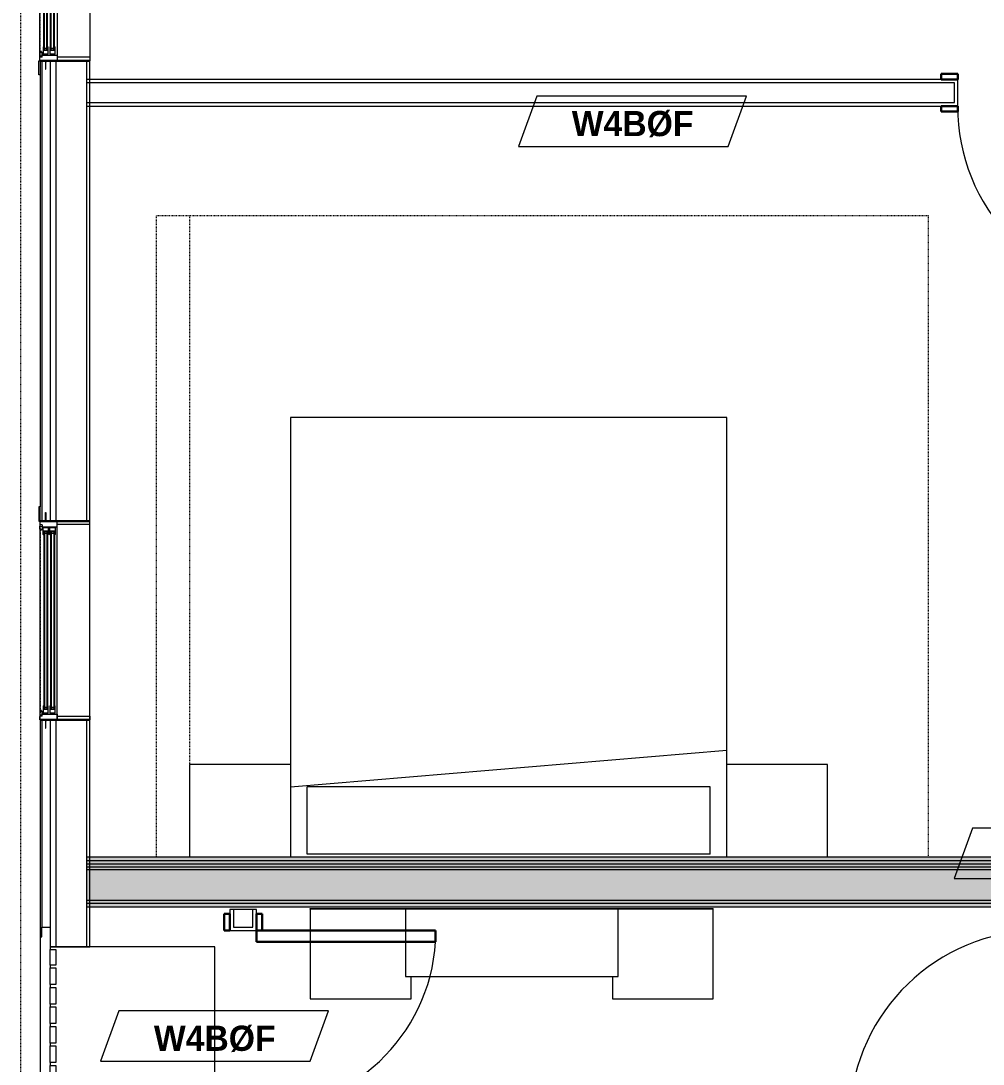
# Model space of a CAD drawing. Header units: inches. Extents: x -4010 to -1872, y 9846 to 12241.
# Drawn here: x -3864.2 to -3692.3, y 11717.7 to 11904 of the extents above; entities that cross this region are included whole.
import ezdxf

# ---------------------------------------------------------------- set-up
doc = ezdxf.new("R2010")
doc.units = ezdxf.units.IN
doc.header["$MEASUREMENT"] = 0
doc.linetypes.add('Aligning Line 1_8__2_', pattern=[0.25, 0.125, -0.125])
doc.linetypes.add('Dash', pattern=[0.25, 0.125, -0.125])
for name, color, linetype, lineweight in [('0-1', 7, 'Continuous', 5), ('0-2', 7, 'Continuous', 9), ('A-DETL-GENF-HDLN-1', 7, 'Dash', 9), ('A-DETL-GENF-HDLN-2', 1, 'Continuous', 18), ('A-DOOR-3', 31, 'Continuous', 9), ('A-DOOR-4', 31, 'Continuous', 30), ('A-DOOR-FRAM-3', 31, 'Continuous', 30), ('A-GENM-1', 7, 'Continuous', 9), ('A-GLAZ', 151, 'Continuous', 18), ('A-GLAZ-1', 10, 'Continuous', 30), ('A-GLAZ-2', 7, 'Continuous', 9), ('A-WALL', 113, 'Continuous', 18), ('A-WALL-1', 7, 'Continuous', 9), ('A-WALL-2', 250, 'Continuous', 18), ('A-WALL-3', 113, 'Continuous', 9), ('A-WALL-IDEN', 211, 'Continuous', 9), ('G-ANNO-SYMB-2', 147, 'Aligning Line 1_8__2_', 9), ('I-FURN', 30, 'Continuous', 9), ('I-FURN-HDLN', 30, 'Dash', 9), ('I-WALL-1', 21, 'Continuous', 18), ('I-WALL-2', 241, 'Continuous', 5), ('I-WALL-3', 7, 'Continuous', 9)]:
    doc.layers.add(name, color=color, linetype=linetype, lineweight=lineweight)
doc.styles.add('Century Gothic_B', font='GOTHICB.TTF', dxfattribs={"height": 4.5})

# ---------------------------------------------------------------- blocks, each defined once
blk = doc.blocks.new('Window-Double_Hung-Marvin-Essential - ESDH3066 - 3rd floor-3033826-UNITS PLANS - 3RD FLOOR')
at = {"layer": 'A-DETL-GENF-HDLN-1'}
blk.add_line((16.1, 4.47), (-16.5, 4.47), dxfattribs=at)
at = {"layer": 'A-DETL-GENF-HDLN-2'}
for p, q in [((-17.75, 4.53), (-17.16, 4.53)), ((-17.75, 4.53), (-17.75, 1.44)), ((-17.08, 4.12), (-17.16, 4.53)), ((-17.08, 4.12), (-16.19, 4.12)), ((-16.85, 4.5), (-16.85, 4.12)), ((-16.3, 4.5), (-16.85, 4.5)), ((-16.38, 4.02), (-16.72, 4.02)), ((-16.72, 4.02), (-16.72, 1.44)), ((-15.34, 3.94), (-16.56, 3.94)), ((-16.56, 3), (-16.56, 3.94)), ((-16.38, 4.12), (-16.38, 4.02)), ((-16.3, 4.26), (-16.3, 4.5)), ((-16.18, 4.26), (-16.3, 4.26)), ((-16.19, 4.22), (-16.1, 4.22)), ((-16.19, 4.12), (-16.19, 4.22)), ((-16.18, 4.47), (-16.1, 4.47)), ((-16.18, 4.47), (-16.18, 4.26)), ((-16.1, 4.22), (-16.1, 4.47)), ((-15.94, 3.12), (-15.94, 3.84)), ((-15.94, 3.84), (-15.28, 3.84)), ((-15.84, 3.13), (-15.84, 3.82)), ((-15.34, 3.94), (-15.28, 3.88)), ((-15.28, 3.84), (-15.28, 3.88)), ((15.34, 3.94), (15.28, 3.88)), ((15.28, 3.84), (15.28, 3.88)), ((15.94, 3.84), (15.28, 3.84)), ((15.34, 3.94), (16.56, 3.94)), ((15.84, 3.13), (15.84, 3.82)), ((15.94, 3.12), (15.94, 3.84)), ((16.18, 4.47), (16.1, 4.47)), ((16.1, 4.22), (16.1, 4.47)), ((16.19, 4.22), (16.1, 4.22)), ((16.18, 4.47), (16.18, 4.26)), ((16.18, 4.26), (16.3, 4.26)), ((16.19, 4.12), (16.19, 4.22)), ((17.08, 4.12), (16.19, 4.12)), ((16.3, 4.26), (16.3, 4.5)), ((16.3, 4.5), (16.85, 4.5)), ((16.38, 4.12), (16.38, 4.02)), ((16.38, 4.02), (16.72, 4.02)), ((16.56, 3), (16.56, 3.94)), ((16.72, 4.02), (16.72, 1.44)), ((16.85, 4.5), (16.85, 4.12)), ((17.08, 4.12), (17.16, 4.53)), ((17.75, 4.53), (17.16, 4.53)), ((17.75, 4.53), (17.75, 1.44)), ((-19.25, 3.48), (-19.25, 3.44)), ((-17.75, 3.48), (-19.25, 3.48)), ((-19.25, 3.44), (-17.9, 3.44)), ((-17.9, 3.44), (-17.9, 3.33)), ((-17.9, 3.33), (-17.75, 3.33)), ((-16.56, 3), (-15.34, 3)), ((-15.34, 2.72), (-16.56, 2.72)), ((-16.56, 1.78), (-16.56, 2.72)), ((-15.28, 3.12), (-15.94, 3.12)), ((-15.94, 1.9), (-15.94, 2.62)), ((-15.94, 2.62), (-15.28, 2.62)), ((-15.28, 1.9), (-15.94, 1.9)), ((-15.84, 1.91), (-15.84, 2.6)), ((-15.54, 3.26), (-15.54, 3.7)), ((-15.54, 2.04), (-15.54, 2.48)), ((-15.34, 3), (-15.28, 3.06)), ((-15.34, 2.72), (-15.28, 2.66)), ((-15.28, 3.06), (-15.28, 3.12)), ((-15.28, 2.62), (-15.28, 2.66)), ((-15.28, 1.84), (-15.28, 1.9)), ((15.28, 3.06), (15.28, 3.12)), ((15.28, 3.12), (15.94, 3.12)), ((15.34, 3), (15.28, 3.06)), ((15.34, 2.72), (15.28, 2.66)), ((15.28, 2.62), (15.28, 2.66)), ((15.94, 2.62), (15.28, 2.62)), ((15.28, 1.84), (15.28, 1.9)), ((15.28, 1.9), (15.94, 1.9)), ((16.56, 3), (15.34, 3)), ((15.34, 2.72), (16.56, 2.72)), ((15.54, 3.26), (15.54, 3.7)), ((15.54, 2.04), (15.54, 2.48)), ((15.84, 1.91), (15.84, 2.6)), ((15.94, 1.9), (15.94, 2.62)), ((16.56, 1.78), (16.56, 2.72)), ((17.75, 3.48), (19.25, 3.48)), ((17.9, 3.33), (17.75, 3.33)), ((17.9, 3.44), (17.9, 3.33)), ((19.25, 3.44), (17.9, 3.44)), ((19.25, 3.48), (19.25, 3.44)), ((-16.72, 1.44), (-17.75, 1.44)), ((-17.13, 1.41), (-17.13, -4.44)), ((-16.56, 1.78), (-15.34, 1.78)), ((-15.34, 1.78), (-15.28, 1.84)), ((15.34, 1.78), (15.28, 1.84)), ((16.56, 1.78), (15.34, 1.78)), ((16.72, 1.44), (17.75, 1.44)), ((17.12, -4.44), (17.12, 1.41)), ((-17.13, -4.44), (-17.75, -4.44)), ((17.12, -4.44), (17.75, -4.44))]:
    blk.add_line(p, q, dxfattribs=at)
at = {"layer": 'A-GLAZ'}
for p, q in [((15.84, 3.82), (-15.84, 3.82)), ((15.84, 3.7), (-15.84, 3.7)), ((15.84, 3.26), (-15.84, 3.26)), ((15.84, 3.13), (-15.84, 3.13)), ((15.84, 2.6), (-15.84, 2.6)), ((15.84, 2.48), (-15.84, 2.48)), ((15.84, 2.04), (-15.84, 2.04)), ((15.84, 1.91), (-15.84, 1.91))]:
    blk.add_line(p, q, dxfattribs=at)
at = {"layer": 'A-GLAZ-1'}
for p, q in [((-17.75, 4.53), (-17.75, 1.44)), ((17.75, 1.44), (17.75, 4.53)), ((-17.75, 1.41), (-17.75, -4.44)), ((17.75, -4.44), (17.75, 1.41))]:
    blk.add_line(p, q, dxfattribs=at)
at = {"layer": 'A-GLAZ-2'}
for p, q in [((17.75, 4.53), (-17.75, 4.53)), ((20.27, 4.69), (17.75, 4.69)), ((17.75, 4.69), (17.75, 4.53)), ((17.75, 4.44), (20.27, 4.44)), ((20.27, 4.44), (20.27, 4.69)), ((-17.75, 1.44), (17.75, 1.44)), ((-17.75, -4.44), (17.75, -4.44))]:
    blk.add_line(p, q, dxfattribs=at)
blk = doc.blocks.new('Perforated Panel at Magic-Pak - hvac panel - 3rd floor-2505075-UNITS PLANS - 3RD FLOOR')
at = {"layer": 'A-GLAZ-2'}
for p, q in [((19.01, 4.44), (-19.01, 4.44)), ((-19.01, 4.37), (19.01, 4.37))]:
    blk.add_line(p, q, dxfattribs=at)
blk = doc.blocks.new('V-Series_EWC4_SPVU_RFA_2015 - 2ND AND 3RD FLOOR-2226480-UNITS PLANS - 3RD FLOOR')
at = {"layer": 'A-GENM-1'}
for p, q in [((-3829.54, 11738.59), (-3858.97, 11738.59)), ((-3858.97, 11738.59), (-3858.97, 11738.15)), ((-3858.97, 11735.36), (-3858.97, 11738.15)), ((-3858.97, 11738.15), (-3857.97, 11738.15)), ((-3857.97, 11738.15), (-3857.97, 11735.36)), ((-3829.54, 11710.71), (-3829.54, 11738.59)), ((-3857.97, 11735.36), (-3858.97, 11735.36)), ((-3858.97, 11735.36), (-3858.97, 11734.86)), ((-3858.97, 11731.87), (-3858.97, 11734.86)), ((-3858.97, 11734.86), (-3857.97, 11734.86)), ((-3857.97, 11734.86), (-3857.97, 11731.87)), ((-3857.97, 11731.87), (-3858.97, 11731.87)), ((-3858.97, 11731.87), (-3858.97, 11731.37)), ((-3858.97, 11728.39), (-3858.97, 11731.37)), ((-3858.97, 11731.37), (-3857.97, 11731.37)), ((-3857.97, 11731.37), (-3857.97, 11728.39)), ((-3857.97, 11728.39), (-3858.97, 11728.39)), ((-3858.97, 11728.39), (-3858.97, 11727.89)), ((-3858.97, 11724.9), (-3858.97, 11727.89)), ((-3858.97, 11727.89), (-3857.97, 11727.89)), ((-3857.97, 11727.89), (-3857.97, 11724.9)), ((-3857.97, 11724.9), (-3858.97, 11724.9)), ((-3858.97, 11724.9), (-3858.97, 11724.4)), ((-3858.97, 11721.42), (-3858.97, 11724.4)), ((-3858.97, 11724.4), (-3857.97, 11724.4)), ((-3857.97, 11724.4), (-3857.97, 11721.42)), ((-3857.97, 11721.42), (-3858.97, 11721.42)), ((-3858.97, 11721.42), (-3858.97, 11720.92)), ((-3858.97, 11717.93), (-3858.97, 11720.92)), ((-3858.97, 11720.92), (-3857.97, 11720.92)), ((-3857.97, 11720.92), (-3857.97, 11717.93)), ((-3857.97, 11717.93), (-3858.97, 11717.93)), ((-3858.97, 11717.93), (-3858.97, 11717.43)), ((-3858.97, 11714.45), (-3858.97, 11717.43)), ((-3858.97, 11717.43), (-3857.97, 11717.43)), ((-3857.97, 11717.43), (-3857.97, 11714.45)), ((-3857.97, 11714.45), (-3858.97, 11714.45)), ((-3858.97, 11714.45), (-3858.97, 11713.95)), ((-3858.97, 11711.15), (-3858.97, 11713.95)), ((-3858.97, 11713.95), (-3857.97, 11713.95)), ((-3857.97, 11713.95), (-3857.97, 11711.15)), ((-3857.97, 11711.15), (-3858.97, 11711.15)), ((-3858.97, 11711.15), (-3858.97, 11710.71)), ((-3858.97, 11710.71), (-3829.54, 11710.71))]:
    blk.add_line(p, q, dxfattribs=at)
blk = doc.blocks.new('Window-Double_Hung-Marvin-Essential - ESDH3066 - 3rd floor-3033828-UNITS PLANS - 3RD FLOOR')
at = {"layer": 'A-DETL-GENF-HDLN-1'}
blk.add_line((16.1, -4.47), (-16.5, -4.47), dxfattribs=at)
at = {"layer": 'A-DETL-GENF-HDLN-2'}
for p, q in [((-17.13, 4.44), (-17.75, 4.44)), ((-17.13, -1.41), (-17.13, 4.44)), ((17.12, 4.44), (17.75, 4.44)), ((17.12, 4.44), (17.12, -1.41)), ((-16.72, -1.44), (-17.75, -1.44)), ((-17.75, -4.53), (-17.75, -1.44)), ((-16.72, -4.02), (-16.72, -1.44)), ((-16.56, -1.78), (-15.34, -1.78)), ((-16.56, -1.78), (-16.56, -2.72)), ((-15.34, -1.78), (-15.28, -1.84)), ((-15.28, -1.84), (-15.28, -1.9)), ((15.34, -1.78), (15.28, -1.84)), ((15.28, -1.84), (15.28, -1.9)), ((16.56, -1.78), (15.34, -1.78)), ((16.56, -1.78), (16.56, -2.72)), ((16.72, -4.02), (16.72, -1.44)), ((16.72, -1.44), (17.75, -1.44)), ((17.75, -4.53), (17.75, -1.44)), ((-19.25, -3.48), (-19.25, -3.44)), ((-19.25, -3.44), (-17.9, -3.44)), ((-17.75, -3.48), (-19.25, -3.48)), ((-17.9, -3.44), (-17.9, -3.33)), ((-17.9, -3.33), (-17.75, -3.33)), ((-15.34, -2.72), (-16.56, -2.72)), ((-16.56, -3), (-15.34, -3)), ((-16.56, -3), (-16.56, -3.94)), ((-15.28, -1.9), (-15.94, -1.9)), ((-15.94, -1.9), (-15.94, -2.62)), ((-15.94, -2.62), (-15.28, -2.62)), ((-15.28, -3.12), (-15.94, -3.12)), ((-15.94, -3.12), (-15.94, -3.84)), ((-15.84, -1.91), (-15.84, -2.6)), ((-15.84, -3.13), (-15.84, -3.82)), ((-15.54, -2.04), (-15.54, -2.48)), ((-15.54, -3.26), (-15.54, -3.7)), ((-15.34, -2.72), (-15.28, -2.66)), ((-15.34, -3), (-15.28, -3.06)), ((-15.28, -2.62), (-15.28, -2.66)), ((-15.28, -3.06), (-15.28, -3.12)), ((15.28, -1.9), (15.94, -1.9)), ((15.28, -2.62), (15.28, -2.66)), ((15.94, -2.62), (15.28, -2.62)), ((15.34, -2.72), (15.28, -2.66)), ((15.34, -3), (15.28, -3.06)), ((15.28, -3.06), (15.28, -3.12)), ((15.28, -3.12), (15.94, -3.12)), ((15.34, -2.72), (16.56, -2.72)), ((16.56, -3), (15.34, -3)), ((15.54, -2.04), (15.54, -2.48)), ((15.54, -3.26), (15.54, -3.7)), ((15.84, -1.91), (15.84, -2.6)), ((15.84, -3.13), (15.84, -3.82)), ((15.94, -1.9), (15.94, -2.62)), ((15.94, -3.12), (15.94, -3.84)), ((16.56, -3), (16.56, -3.94)), ((17.9, -3.33), (17.75, -3.33)), ((17.75, -3.48), (19.25, -3.48)), ((17.9, -3.44), (17.9, -3.33)), ((19.25, -3.44), (17.9, -3.44)), ((19.25, -3.48), (19.25, -3.44)), ((-17.75, -4.53), (-17.16, -4.53)), ((-17.08, -4.12), (-17.16, -4.53)), ((-17.08, -4.12), (-16.19, -4.12)), ((-16.85, -4.5), (-16.85, -4.12)), ((-16.3, -4.5), (-16.85, -4.5)), ((-16.38, -4.02), (-16.72, -4.02)), ((-15.34, -3.94), (-16.56, -3.94)), ((-16.38, -4.12), (-16.38, -4.02)), ((-16.18, -4.26), (-16.3, -4.26)), ((-16.3, -4.26), (-16.3, -4.5)), ((-16.19, -4.12), (-16.19, -4.22)), ((-16.19, -4.22), (-16.1, -4.22)), ((-16.18, -4.47), (-16.18, -4.26)), ((-16.18, -4.47), (-16.1, -4.47)), ((-16.1, -4.22), (-16.1, -4.47)), ((-15.94, -3.84), (-15.28, -3.84)), ((-15.34, -3.94), (-15.28, -3.88)), ((-15.28, -3.84), (-15.28, -3.88)), ((15.28, -3.84), (15.28, -3.88)), ((15.94, -3.84), (15.28, -3.84)), ((15.34, -3.94), (15.28, -3.88)), ((15.34, -3.94), (16.56, -3.94)), ((16.19, -4.22), (16.1, -4.22)), ((16.1, -4.22), (16.1, -4.47)), ((16.18, -4.47), (16.1, -4.47)), ((16.18, -4.47), (16.18, -4.26)), ((16.18, -4.26), (16.3, -4.26)), ((17.08, -4.12), (16.19, -4.12)), ((16.19, -4.12), (16.19, -4.22)), ((16.3, -4.26), (16.3, -4.5)), ((16.3, -4.5), (16.85, -4.5)), ((16.38, -4.12), (16.38, -4.02)), ((16.38, -4.02), (16.72, -4.02)), ((16.85, -4.5), (16.85, -4.12)), ((17.08, -4.12), (17.16, -4.53)), ((17.75, -4.53), (17.16, -4.53))]:
    blk.add_line(p, q, dxfattribs=at)
at = {"layer": 'A-GLAZ'}
for p, q in [((15.84, -1.91), (-15.84, -1.91)), ((15.84, -2.04), (-15.84, -2.04)), ((15.84, -2.48), (-15.84, -2.48)), ((15.84, -2.6), (-15.84, -2.6)), ((15.84, -3.13), (-15.84, -3.13)), ((15.84, -3.26), (-15.84, -3.26)), ((15.84, -3.7), (-15.84, -3.7)), ((15.84, -3.82), (-15.84, -3.82))]:
    blk.add_line(p, q, dxfattribs=at)
at = {"layer": 'A-GLAZ-1'}
for p, q in [((-17.75, -1.41), (-17.75, 4.44)), ((17.75, 4.44), (17.75, -1.41)), ((-17.75, -4.53), (-17.75, -1.44)), ((17.75, -1.44), (17.75, -4.53))]:
    blk.add_line(p, q, dxfattribs=at)
at = {"layer": 'A-GLAZ-2'}
for p, q in [((-17.75, 4.44), (17.75, 4.44)), ((-17.75, -1.44), (17.75, -1.44)), ((17.75, -4.53), (-17.75, -4.53)), ((17.75, -4.44), (20.27, -4.44)), ((17.75, -4.69), (17.75, -4.53)), ((20.27, -4.69), (17.75, -4.69)), ((20.27, -4.44), (20.27, -4.69))]:
    blk.add_line(p, q, dxfattribs=at)
blk = doc.blocks.new('CTR - 1st Phase - Shell_rvt-1-UNITS PLANS - 3RD FLOOR')
at = {"layer": 'A-WALL-1'}
for p, q in [((-3857.69, 11896.9), (-3857.72, 11896.9)), ((-3851.85, 11814.68), (-3851.85, 11896.9)), ((-3860.72, 11894.38), (-3860.72, 11817.2)), ((-3857.72, 11814.68), (-3857.69, 11814.68)), ((-3860.72, 11779.18), (-3860.72, 11740.4)), ((-3857.69, 11779.18), (-3857.72, 11779.18)), ((-3851.85, 11738.59), (-3851.85, 11779.18)), ((-3860.47, 11740.4), (-3860.47, 11742.15)), ((-3860.47, 11742.15), (-3858.97, 11742.15)), ((-3858.97, 11742.15), (-3858.97, 11738.59)), ((-3860.72, 11740.4), (-3860.47, 11740.4)), ((-3858.97, 11738.59), (-3851.85, 11738.59))]:
    blk.add_line(p, q, dxfattribs=at)
at = {"layer": 'A-WALL-2'}
for p, q in [((-3860.47, 11896.9), (-3860.47, 11814.68)), ((-3858.97, 11896.9), (-3858.97, 11814.68)), ((-3857.97, 11896.9), (-3857.97, 11814.68)), ((-3852.47, 11896.9), (-3852.47, 11814.68)), ((-3860.47, 11779.18), (-3860.47, 11742.15)), ((-3858.97, 11779.18), (-3858.97, 11742.15)), ((-3857.97, 11779.18), (-3857.97, 11738.59)), ((-3852.47, 11779.18), (-3852.47, 11738.59))]:
    blk.add_line(p, q, dxfattribs=at)
at = {"layer": '0-2'}
for name, p, rotation in [('Window-Double_Hung-Marvin-Essential - ESDH3066 - 3rd floor-3033828-UNITS PLANS - 3RD FLOOR', (-3856.29, 11914.65), 269.9999999999999), ('Window-Double_Hung-Marvin-Essential - ESDH3066 - 3rd floor-3033826-UNITS PLANS - 3RD FLOOR', (-3856.29, 11796.93), 89.99999999999991), ('Perforated Panel at Magic-Pak - hvac panel - 3rd floor-2505075-UNITS PLANS - 3RD FLOOR', (-3856.29, 11721.39), 89.99999999999991)]:
    blk.add_blockref(name, p, dxfattribs=dict(at, rotation=rotation))
blk.add_blockref('V-Series_EWC4_SPVU_RFA_2015 - 2ND AND 3RD FLOOR-2226480-UNITS PLANS - 3RD FLOOR', (0, 0), dxfattribs=at)
blk = doc.blocks.new('CTR - 1st Phase - Common Walls_rvt-1-UNITS PLANS - 3RD FLOOR')
at = {"layer": 'I-WALL-1'}
blk.add_hatch(color=256, dxfattribs=at).paths.add_polyline_path([(-3505.3, 11745.75), (-3504.67, 11745.75), (-3504.67, 11746.38), (-3852.47, 11746.38), (-3852.47, 11745.75), (-3512.01, 11745.75)], flags=0)
at = {"layer": 'I-WALL-2'}
for points in [[(-3501.67, 11754), (-3501.67, 11754.63), (-3852.47, 11754.63), (-3852.47, 11754), (-3503.43, 11754)], [(-3501.67, 11753.38), (-3501.67, 11754), (-3852.47, 11754), (-3852.47, 11753.38), (-3503.43, 11753.38)], [(-3501.67, 11752.88), (-3501.67, 11753.38), (-3852.47, 11753.38), (-3852.47, 11752.88), (-3503.43, 11752.88)], [(-3501.67, 11752.38), (-3501.67, 11752.88), (-3852.47, 11752.88), (-3852.47, 11752.38), (-3503.43, 11752.38)], [(-3504.67, 11746.88), (-3504.67, 11747.44), (-3501.67, 11747.44), (-3501.67, 11752.38), (-3852.47, 11752.38), (-3852.47, 11746.88), (-3512.01, 11746.88)], [(-3504.67, 11746.38), (-3504.67, 11746.88), (-3852.47, 11746.88), (-3852.47, 11746.38), (-3512.01, 11746.38)]]:
    blk.add_hatch(color=256, dxfattribs=at).paths.add_polyline_path(points, flags=0)
at = {"layer": 'A-WALL-2'}
for p, q in [((-3501.67, 11754), (-3852.47, 11754)), ((-3501.67, 11753.38), (-3852.47, 11753.38)), ((-3501.67, 11752.88), (-3852.47, 11752.88)), ((-3501.67, 11752.38), (-3852.47, 11752.38)), ((-3504.67, 11746.88), (-3852.47, 11746.88)), ((-3504.67, 11746.38), (-3852.47, 11746.38))]:
    blk.add_line(p, q, dxfattribs=at)
at = {"layer": 'I-WALL-3'}
for p, q in [((-3556.3, 11754.63), (-3852.47, 11754.63)), ((-3852.47, 11754.63), (-3852.47, 11745.75)), ((-3852.47, 11745.75), (-3505.3, 11745.75))]:
    blk.add_line(p, q, dxfattribs=at)
blk = doc.blocks.new('CTR - 1st Phase - Structure_rvt-1-UNITS PLANS - 3RD FLOOR')
at = {"layer": 'G-ANNO-SYMB-2'}
blk.add_line((-3864.19, 9867.01), (-3864.19, 12122.03), dxfattribs=at)
blk = doc.blocks.new('SWING - SINGLE - FLUSH - 2-10 x 6-8 - PRIVACY-3199405-UNITS PLANS - 3RD FLOOR')
at = {"layer": 'A-DOOR-3'}
blk.add_arc((17, -2.37), 34.07, 180, 266.6343, dxfattribs=at)
at = {"layer": 'A-DOOR-4'}
for p, q in [((15, -2.37), (15, -36.38)), ((17, -2.37), (15, -2.37)), ((17, -2.37), (17, -36.38)), ((17, -36.38), (15, -36.38))]:
    blk.add_line(p, q, dxfattribs=at)
at = {"layer": 'A-DOOR-FRAM-3'}
for p, q in [((-20, 2.38), (-20, 3.38)), ((-20, 3.38), (-17, 3.38)), ((-17, 2.38), (-20, 2.38)), ((-17, 3.38), (-17, 2.38)), ((17, 2.38), (17, 3.38)), ((17, 3.38), (20, 3.38)), ((20, 2.38), (17, 2.38)), ((20, 3.38), (20, 2.38)), ((-20, -2.37), (-17, -2.37)), ((-20, -3.37), (-20, -2.37)), ((-17, -3.37), (-20, -3.37)), ((-17, -2.37), (-17, -3.37)), ((17, -2.37), (20, -2.37)), ((17, -3.37), (17, -2.37)), ((20, -3.37), (17, -3.37)), ((20, -2.37), (20, -3.37))]:
    blk.add_line(p, q, dxfattribs=at)
blk = doc.blocks.new('Bed-Standard - King 78_ x 80_-1242963-UNITS PLANS - 3RD FLOOR')
at = {"layer": 'I-FURN'}
for p, q in [((-28.31, 36.77), (-28.31, -41.8)), ((-25.31, 36.2), (-25.31, 24.2)), ((-25.31, 36.2), (46.69, 36.2)), ((46.69, 36.2), (46.69, 24.2)), ((49.69, -41.8), (49.69, 36.77)), ((49.69, 24.2), (-28.31, 17.63)), ((-25.31, 24.2), (46.69, 24.2)), ((-28.31, -41.8), (49.69, -41.8))]:
    blk.add_line(p, q, dxfattribs=at)
at = {"layer": 'I-FURN-HDLN'}
for p, q in [((-64.31, 36.77), (-64.31, -77.8)), ((67.69, -77.8), (67.69, 36.77)), ((73.69, -77.8), (73.69, 36.77)), ((-64.31, -77.8), (73.69, -77.8))]:
    blk.add_line(p, q, dxfattribs=at)
blk = doc.blocks.new('Entertainment_Center_14771 - Entertainment_Center_14771-1352616-UNITS PLANS - 3RD FLOOR')
at = {"layer": 'I-FURN'}
for p, q in [((-36, 6.12), (-19, 6.12)), ((-36, 6), (-36, 6.12)), ((-19, 6), (-36, 6)), ((-19, 6), (-36, 6)), ((-36, 6), (-36, -10)), ((-19, 6.12), (19, 6.12)), ((-19, 6), (-19, 6.12)), ((19, 6), (-19, 6)), ((19, 6), (-19, 6)), ((-19, 6), (-19, -6)), ((19, 6.12), (36, 6.12)), ((19, 6.12), (19, 6)), ((36, 6), (19, 6)), ((19, -6), (19, 6)), ((36, 6), (19, 6)), ((36, 6), (36, 6.12)), ((36, -10), (36, 6)), ((-19, -6), (19, -6)), ((-18, -10), (-18, -6)), ((18, -6), (18, -10)), ((-36, -10), (-18, -10)), ((-35.34, -10), (-35.34, -10.03)), ((-35.34, -10.03), (-34.85, -10.03)), ((-34.85, -10.03), (-34.85, -10)), ((-19.66, -10), (-19.66, -10.03)), ((-19.66, -10.03), (-18.66, -10.03)), ((-18.66, -10.03), (-18.66, -10)), ((18, -10), (36, -10)), ((18.66, -10), (18.66, -10.03)), ((18.66, -10.03), (19.66, -10.03)), ((19.66, -10.03), (19.66, -10)), ((34.85, -10), (34.85, -10.03)), ((34.85, -10.03), (35.34, -10.03)), ((35.34, -10.03), (35.34, -10))]:
    blk.add_line(p, q, dxfattribs=at)
blk = doc.blocks.new('Table-Night Stand - 18_ x 18_ x 24_-V19-UNITS PLANS - 3RD FLOOR')
at = {"layer": 'I-FURN'}
for p, q in [((18.15, 0), (18.15, 16.56)), ((0.15, 0), (18.15, 0))]:
    blk.add_line(p, q, dxfattribs=at)
blk = doc.blocks.new('Table-Night Stand - 18_ x 18_ x 24_-V20-UNITS PLANS - 3RD FLOOR')
at = {"layer": 'I-FURN'}
for p, q in [((0.15, 16.56), (0.15, 0)), ((0.15, 0), (18.15, 0))]:
    blk.add_line(p, q, dxfattribs=at)
blk = doc.blocks.new('SWING - SINGLE - FLUSH - 34_ x 80_ - OFFSET PIVOT DOOR AT WASHER_DRYER-3629691-UNITS PLANS - 3RD FLOOR')
at = {"layer": 'A-DOOR-3'}
blk.add_arc((17, 2.37), 34.07, 93.3657, 180, dxfattribs=at)
at = {"layer": 'A-DOOR-4'}
for p, q in [((15, 2.37), (15, 36.38)), ((17, 36.38), (15, 36.38)), ((17, 2.37), (17, 36.38)), ((17, 2.37), (15, 2.37))]:
    blk.add_line(p, q, dxfattribs=at)
blk = doc.blocks.new('SWING - SINGLE - FLUSH - 32_ x 80_ - MAGIC PAK DOOR - ACOUSTICAL SEAL-3930378-UNITS PLANS - 3RD FLOOR')
at = {"layer": 'A-DOOR-3'}
blk.add_arc((16, -2.37), 32.07, 180, 266.4241, dxfattribs=at)
at = {"layer": 'A-DOOR-4'}
for p, q in [((14, -2.37), (14, -34.38)), ((16, -2.37), (14, -2.37)), ((16, -2.37), (16, -34.38)), ((16, -34.38), (14, -34.38))]:
    blk.add_line(p, q, dxfattribs=at)
at = {"layer": 'A-DOOR-FRAM-3'}
for p, q in [((-19, 2.38), (-19, 3.38)), ((-19, 3.38), (-16, 3.38)), ((-16, 2.38), (-19, 2.38)), ((-16, 3.38), (-16, 2.38)), ((16, 2.38), (16, 3.38)), ((16, 3.38), (19, 3.38)), ((19, 2.38), (16, 2.38)), ((19, 3.38), (19, 2.38)), ((-19, -2.37), (-16, -2.37)), ((-19, -3.37), (-19, -2.37)), ((-16, -3.37), (-19, -3.37)), ((-16, -2.37), (-16, -3.37)), ((16, -2.37), (19, -2.37)), ((16, -3.37), (16, -2.37)), ((19, -3.37), (16, -3.37)), ((19, -2.37), (19, -3.37))]:
    blk.add_line(p, q, dxfattribs=at)
blk = doc.blocks.new('Wall Tag - Arch Wall-3956453-UNITS PLANS - 3RD FLOOR')
at = {"layer": 'A-WALL-IDEN'}
for p, q in [((-0.3561, 0.0937), (-0.4244, -0.0937)), ((0.4244, 0.0937), (-0.3561, 0.0937)), ((0.3561, -0.0937), (0.4244, 0.0937)), ((-0.4244, -0.0937), (0.3561, -0.0937))]:
    blk.add_line(p, q, dxfattribs=at)

msp = doc.modelspace()

# ---------------------------------------------------------------- linework, layer by layer
at = {"layer": 'A-WALL'}
for p, q in [((-3697.40554, 11892.9394), (-3852.47374, 11892.9394)), ((-3697.40554, 11889.4394), (-3697.40554, 11892.9394)), ((-3852.47374, 11889.4394), (-3697.40554, 11889.4394)), ((-3826.22374, 11745.2769), (-3826.22374, 11742.1519)), ((-3822.72374, 11742.1519), (-3822.72374, 11745.2769)), ((-3826.22374, 11742.1519), (-3822.72374, 11742.1519))]:
    msp.add_line(p, q, dxfattribs=at)
at = {"layer": 'A-WALL-3'}
for p, q in [((-3696.78054, 11893.5644), (-3852.47374, 11893.5644)), ((-3852.47374, 11893.5644), (-3852.47374, 11888.8144)), ((-3696.78054, 11888.8144), (-3696.78054, 11893.5644)), ((-3852.47374, 11888.8144), (-3696.78054, 11888.8144)), ((-3822.09874, 11745.2769), (-3826.84874, 11745.2769)), ((-3826.84874, 11745.2769), (-3826.84874, 11741.5269)), ((-3822.09874, 11741.5269), (-3822.09874, 11745.2769)), ((-3826.84874, 11741.5269), (-3822.09874, 11741.5269))]:
    msp.add_line(p, q, dxfattribs=at)

# ---------------------------------------------------------------- block references
at = {"layer": '0-1'}
for name in ['CTR - 1st Phase - Common Walls_rvt-1-UNITS PLANS - 3RD FLOOR', 'CTR - 1st Phase - Shell_rvt-1-UNITS PLANS - 3RD FLOOR', 'CTR - 1st Phase - Structure_rvt-1-UNITS PLANS - 3RD FLOOR']:
    msp.add_blockref(name, (0, 0), dxfattribs=at)
at = {"layer": 'A-DOOR-3'}
for name, p in [('SWING - SINGLE - FLUSH - 2-10 x 6-8 - PRIVACY-3199405-UNITS PLANS - 3RD FLOOR', (-3679.78054, 11891.1894)), ('SWING - SINGLE - FLUSH - 34_ x 80_ - OFFSET PIVOT DOOR AT WASHER_DRYER-3629691-UNITS PLANS - 3RD FLOOR', (-3699.04874, 11705.1144))]:
    msp.add_blockref(name, p, dxfattribs=at)
at = {"layer": 'A-DOOR-3', "rotation": 90.00000000000803}
msp.add_blockref('SWING - SINGLE - FLUSH - 32_ x 80_ - MAGIC PAK DOOR - ACOUSTICAL SEAL-3930378-UNITS PLANS - 3RD FLOOR', (-3824.47374, 11725.5269), dxfattribs=at)
at = {"layer": 'A-WALL-IDEN', "xscale": 47.99999999999997, "yscale": 47.99999999999997, "zscale": 47.99999999999997}
for p in [(-3754.93964, 11886.06237), (-3677.07374, 11755.31642), (-3829.60076, 11722.66381)]:
    msp.add_blockref('Wall Tag - Arch Wall-3956453-UNITS PLANS - 3RD FLOOR', p, dxfattribs=at)
at = {"layer": 'I-FURN', "rotation": 180}
for name, p in [('Bed-Standard - King 78_ x 80_-1242963-UNITS PLANS - 3RD FLOOR', (-3766.36021, 11791.39431)), ('Table-Night Stand - 18_ x 18_ x 24_-V19-UNITS PLANS - 3RD FLOOR', (-3815.90174, 11771.1894)), ('Table-Night Stand - 18_ x 18_ x 24_-V20-UNITS PLANS - 3RD FLOOR', (-3719.90174, 11771.1894))]:
    msp.add_blockref(name, p, dxfattribs=at)
at = {"layer": 'I-FURN'}
msp.add_blockref('Entertainment_Center_14771 - Entertainment_Center_14771-1352616-UNITS PLANS - 3RD FLOOR', (-3776.48711, 11739.3394), dxfattribs=at)

# ---------------------------------------------------------------- texts
at = {"layer": 'A-WALL-IDEN', "char_height": 4.5, "width": 26.058, "attachment_point": 1, "style": 'Century Gothic_B'}
for insert in [(-3765.76352, 11887.93367), (-3840.42464, 11724.53511)]:
    msp.add_mtext('W4BØF', dxfattribs=dict(at, insert=insert))

doc.saveas('drawing.dxf')
